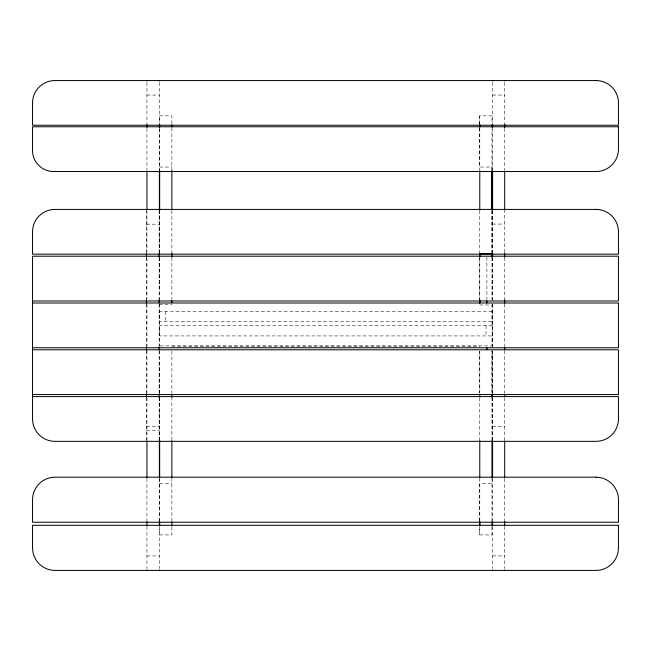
<?xml version="1.0" encoding="UTF-8"?>
<svg xmlns="http://www.w3.org/2000/svg" width="651" height="651" viewBox="0 0 651 651"><rect width="100%" height="100%" fill="white"/><g stroke="black" fill="none" stroke-linecap="round" stroke-linejoin="round"><path stroke-width="0.49" stroke-dasharray="3.25 2.44" d="M491.977 526.805L491.977 534.919L479.771 534.919L479.771 526.879M479.771 520.857L479.771 483.709L491.977 483.709M479.771 393.09L479.771 351.158M479.771 299.948L479.771 257.78M479.771 127.881L479.771 167.047L491.977 167.047L491.977 170.09M479.771 123.869L479.771 115.837L491.977 115.837L491.977 123.95M491.977 393.074L491.977 350.905L491.977 393.513M491.977 253.76L491.977 211.168M491.977 169.585L491.977 128.89M146.947 95.062L159.373 95.062M492.604 95.062L504.696 95.062M159.658 167.047L171.864 167.047M492.482 224.066L504.688 224.066M146.434 224.188L159.153 224.188M159.153 237.46L159.658 237.46M159.153 288.67L159.658 288.67L159.658 257.544M159.153 304.684L171.864 304.684M479.771 304.969L491.977 304.969L491.977 325.5M160.162 345.884L491.977 345.884L491.977 335.924M171.864 346.169L479.771 346.169M159.153 362.168L159.658 362.168L159.658 393.294M159.153 413.377L159.658 413.377M146.434 426.568L159.153 426.568M492.482 426.682L504.688 426.682M146.434 430.653L159.153 430.653M159.658 483.709L171.864 483.709M146.947 555.938L159.373 555.938M492.604 555.938L504.696 555.938M504.696 82.506L504.696 123.487M504.696 128.337L504.696 170.18M504.688 209.419L504.688 252.433M504.696 257.487L504.688 299.948M504.688 304.017L504.696 345.827M504.688 350.702L504.688 393.529M504.696 397.574L504.688 441.337M504.696 478.786L504.696 520.637M504.696 526.496L504.696 568.494M492.604 82.506L492.604 123.487M492.604 128.337L492.604 170.18M492.604 210.655L492.604 252.409M492.604 257.487L492.604 299.11M492.604 304.155L492.604 346.845M492.604 350.881L492.604 393.513M492.604 397.574L492.604 440.345M492.604 478.786L492.604 520.637M492.604 526.496L492.604 568.494M492.482 210.395L492.482 252.531M492.482 257.617L492.482 300.965M492.482 304.017L492.482 346.837M492.482 350.808L492.482 393.529M492.482 397.598L492.482 441.337M491.977 210.655L491.977 252.238M491.977 257.78L491.977 299.956M491.977 397.086L491.977 440.662M491.977 478.159L491.977 520.857M486.891 257.226L486.891 299.948M486.045 325.5L486.045 335.924M479.771 115.837L479.771 123.95M479.771 128.003L479.771 170.09M479.771 210.655L479.771 252.743M479.771 258.317L479.771 299.899M479.771 351.223L479.771 392.691M479.771 397.745L479.771 440.662M479.771 478.159L479.771 520.727M479.771 526.805L479.771 534.919M171.864 123.926L171.864 115.837L159.658 115.837L159.658 123.942M171.864 127.881L171.864 170.489M171.864 210.566L171.864 252.466M171.864 257.495L171.864 299.663M171.864 351.158L171.864 393.09M171.864 397.086L171.864 440.662M171.864 478.159L171.864 520.857M171.864 526.805L171.864 534.919L159.658 534.919L159.658 526.814M165.793 311.495L165.793 321.773M159.658 128.89L159.658 170.562M159.658 210.631L159.658 252.523M159.658 397.623L159.658 440.719M159.658 478.192L159.658 520.857M159.373 82.506L159.373 123.527M159.373 128.288L159.373 170.293M159.373 210.525L159.373 252.645M159.373 257.723L159.373 299.875M159.373 303.936L159.373 346.096M159.373 350.645L159.373 393.285M159.373 397.794L159.373 440.369M159.373 478.575L159.373 522.232M159.373 526.244L159.373 568.494M159.153 209.419L159.153 253.475M159.153 257.495L159.153 299.948M159.153 304.017L159.153 346.063M159.153 350.677L159.153 393.529M159.153 397.086L159.153 440.361M146.947 82.506L146.947 123.487M146.947 128.337L146.947 170.18M146.947 210.655L146.947 252.409M146.947 257.487L146.947 299.11M146.947 304.155L146.947 346.845M146.947 350.881L146.947 393.513M146.947 397.574L146.947 440.345M146.947 478.786L146.947 520.637M146.947 526.496L146.947 568.494M146.434 209.419L146.434 252.661M146.434 257.747L146.434 299.948M146.434 304.017L146.434 346.739M146.434 350.287L146.434 393.529M146.434 397.598L146.434 441.337M492.148 311.495L159.69 311.495L159.69 321.773L492.148 321.773L492.148 311.495M492.148 325.5L159.666 325.5L159.666 335.924L492.148 335.924L492.148 325.5"/><path stroke-width="0.98" d="M479.771 525.878L479.771 521.866M479.771 397.086L479.771 394.091M479.771 299.948L479.771 302.959L479.771 300.917M479.771 256.771L479.771 253.76L491.977 253.76M479.771 126.88L479.771 124.87L479.771 126.986M491.977 397.086L491.977 394.075M491.977 210.151L491.977 170.595M491.977 126.986L491.977 124.87M32.55 300.965L618.45 300.965L618.45 256.209L32.55 256.209L32.55 418.959A22.378 22.378 0 0 0 54.928 441.337L596.072 441.337A22.378 22.378 0 0 0 618.45 418.959L618.45 396.581L32.55 396.581M32.55 303L618.45 303L618.45 347.756L32.55 347.756M32.55 349.79L618.45 349.79L618.45 394.547L32.55 394.547M504.696 80.569L504.696 81.058M504.696 124.268L504.696 127.547M504.696 171.018L504.696 209.777M504.688 253.158L504.688 257.226M504.688 299.948L504.696 303.171M504.696 346.82L504.696 349.888M504.688 394.262L504.696 396.646M504.696 441.223L504.696 477.948M504.696 521.427L504.696 525.715M504.696 569.942L504.696 570.431M492.604 80.569L492.604 81.058M492.604 124.268L492.604 127.547M492.604 171.018L492.604 209.777M492.604 253.345L492.604 256.47M492.604 394.53L492.604 396.646M492.604 441.223L492.604 477.948M492.604 521.427L492.604 525.715M492.604 569.942L492.604 570.431M492.482 253.158L492.482 256.6M492.482 394.335L492.482 396.581M491.977 171.099L491.977 209.638M491.977 253.247L491.977 257.308M491.977 394.53L491.977 396.557M491.977 440.662L491.977 477.631M491.977 521.736L491.977 525.878M486.891 300.965L486.891 303M486.891 347.756L486.891 349.79M479.771 170.595L479.771 210.151M479.771 253.247L479.771 257.308M479.771 440.662L479.771 477.647M479.771 521.736L479.771 525.796M171.864 124.87L171.864 126.969M171.864 170.489L171.864 209.956M171.864 253.068L171.864 257.121M171.864 300.64L171.864 302.682M171.864 394.091L171.864 397.086M171.864 440.662L171.864 477.647M171.864 521.736L171.864 525.878M159.658 124.951L159.658 126.986M159.658 170.562L159.658 210.094M159.658 440.719L159.658 477.183M159.658 521.744L159.658 525.796M159.373 80.569L159.373 81.058M159.373 124.227L159.373 127.596M159.373 170.928L159.373 209.508M159.373 441.004L159.373 477.557M159.373 521.467L159.373 525.528M159.373 569.942L159.373 570.431M159.153 253.158L159.153 257.226M159.153 299.948L159.153 303M159.153 346.885L159.153 349.896M159.153 394.075L159.153 397.086M146.947 80.569L146.947 81.058M146.947 124.268L146.947 127.547M146.947 171.018L146.947 209.777M146.947 441.223L146.947 477.948M146.947 521.427L146.947 525.715M146.947 569.942L146.947 570.431M146.434 253.158L146.434 257.226M146.434 299.948L146.434 303.512M146.434 347.235L146.434 350.287M146.434 394.018L146.434 397.069M596.121 80.569L54.879 80.569A22.329 22.329 0 0 0 32.55 102.891L32.55 125.22L618.45 125.22L618.45 102.891A22.329 22.329 0 0 0 596.121 80.569M618.45 126.75L32.55 126.75L32.55 149.136A21.166 21.166 0 0 0 54.944 171.53L596.056 171.53A22.394 22.394 0 0 0 618.45 149.136L618.45 126.75M596.072 209.419L54.928 209.419A22.378 22.378 0 0 0 32.55 231.797L32.55 254.175L618.45 254.175L618.45 231.797A22.378 22.378 0 0 0 596.072 209.419M595.934 477.191L55.066 477.191A22.516 22.516 0 0 0 32.55 499.708L32.55 522.232L618.45 522.232L618.45 499.708A22.516 22.516 0 0 0 595.934 477.191M618.45 525.316L32.55 525.316L32.55 547.873A22.557 22.557 0 0 0 55.107 570.431L595.893 570.431A22.557 22.557 0 0 0 618.45 547.873L618.45 525.316"/></g></svg>
